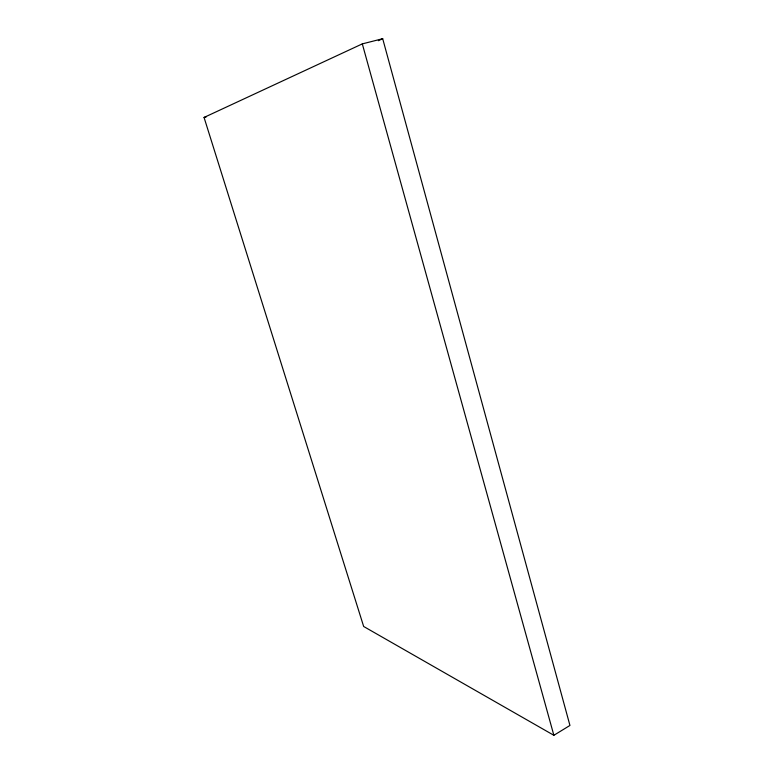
<?xml version="1.0" encoding="UTF-8"?>
<svg xmlns="http://www.w3.org/2000/svg" width="774" height="774" viewBox="0 0 774 774"><rect width="100%" height="100%" fill="white"/><g stroke="black" fill="none" stroke-linecap="round" stroke-linejoin="round"><path stroke-width="1.16" d="M553.865 735.3L569.945 725.451L382.695 38.7L362.309 43.886L204.055 117.445L363.664 626.476L553.865 735.3L362.309 43.886M378.322 40.703L382.695 38.7M204.055 117.445L206.3 116.845"/></g></svg>
